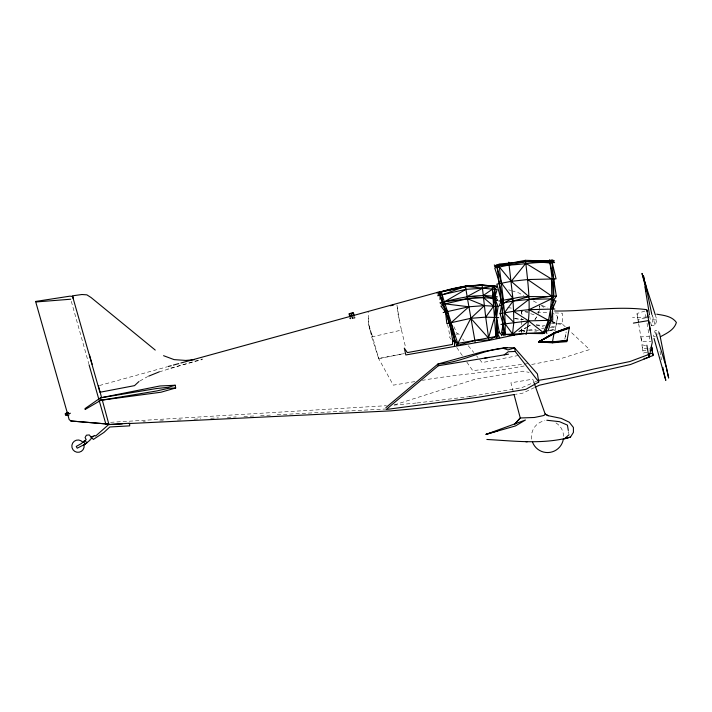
<?xml version="1.0" encoding="UTF-8"?>
<svg xmlns="http://www.w3.org/2000/svg" width="712" height="712" viewBox="0 0 712 712"><rect width="100%" height="100%" fill="white"/><g stroke="black" fill="none" stroke-linecap="round" stroke-linejoin="round"><path stroke-width="0.53" stroke-dasharray="3.56 2.67" d="M521.282 332.264L521.317 328.988M521.353 324.61L521.389 321.326M521.398 320.231L521.415 318.05M521.46 313.672L521.478 311.482L528.09 311.767M414.838 381.596L393.3 385.156L378.668 358.581L372.287 335.904L368.629 326.301L368.62 313.583L368.033 311.972M539.393 309.248L539.189 304.38L539.625 306.961M565.284 326.772L562.044 323.818L562.649 317L562.258 313.218L553.447 312.844M521.754 328.953L521.407 332.219L524.619 331.561M548.596 330.84L555.155 330.288L557.718 316.431L553.295 313.511M555.155 330.288L549.913 328.632M564.83 339.161L566.182 331.845M555.787 326.906L557.701 316.52M565.257 336.829L565.702 334.426M655.236 314.695L656.865 319.946L655.156 325.607L651.249 325.517L652.948 319.848L652.05 315.541M657.888 334.507L659.027 330.724L655.111 330.626L653.411 336.295L655.369 336.34M538.281 313.164L538.913 311.331M538.325 313.227L539.376 310.379M534.952 319.67L537.329 315.959L534.926 319.483M349.788 318.273L354.985 316.876L355.243 317.872L350.055 319.279L349.788 318.273L350.793 317.792M518.977 331.214L520.935 330.822L526.435 327.378M527.343 326.808L530.093 325.081M518.692 331.267L520.864 330.813L526.426 327.565M527.352 327.022L531.063 324.859M139.819 381.027L147.74 376.532M534.463 387.559L522.644 393.175L515.399 394.332M536.634 381.196L522.056 387.595L469.457 396.628L416.6 403.01M456.258 334.337L458.234 333.625L459.498 335.156M159.114 371.904L202.306 358.982L202.404 359.524L167.943 368.834M394.341 404.914L475.527 379.051L522.839 371.183L529.087 372.358M644.965 311.064L636.964 313.494L637.729 318.086M522.839 332.041L524.762 331.507M99.457 385.53L166.964 366.858M354.514 316.787L352.333 317.374M368.505 318.504L368.985 325.589L371.717 336.927L401.47 330.083L398.061 314.357L396.958 305.074L399.37 320.445M638.317 321.664L637.979 319.59L647.092 317.561M472.474 396.023L469.457 396.62M371.717 336.927L378.668 358.581L405.876 353.214M518.469 355.466L482.14 362.604L478.66 358.385M524.148 365.968C490.479 372.536 456.125 374.307 422.376 380.35M531.677 364.491L559.632 358.999L589.607 349.583L570.152 331.338M378.668 358.581L404.434 353.588M527.717 363.672L472.804 370.703L466.627 361.794M647.324 352.44L643.256 352.938L641.895 344.804L647.261 345.845M520.864 330.813L527.405 330.11M528.5 329.994L536.127 329.175M541.583 328.588L543.763 328.348M550.305 327.645L555.752 327.057L551.435 326.559M394.03 405.101L416.6 403.001M534.374 332.014L536.563 331.828M110.582 422.323L386.402 405.698M143.076 421.878L145.292 421.762M159.702 420.997L164.143 420.756M177.439 420.053L181.871 419.813M194.073 419.172L200.722 418.816M210.699 418.282L218.459 417.873M227.324 417.401L236.188 416.929M243.949 416.52L255.038 415.933M260.583 415.639L272.776 414.989M277.208 414.758L385.842 408.991M647.083 317.054L632.478 317.65M638.664 323.72L640.853 336.856L649.211 336.553M645.98 350.607L642.883 350.713L643.417 353.971M520.935 330.822L527.574 330.671M528.678 330.644L538.619 330.404M549.673 330.145L555.2 330.012M640.853 336.856L641.663 341.751L651.088 341.538M652.948 319.848L656.865 319.946M536.91 312.141L547.937 312.604M647.76 348.862L642.527 348.604L641.895 344.804M648.81 348.916L651.952 349.067M515.185 318.656L522.813 319.501M552.236 322.741L562.044 323.818M536.305 324.814L544.956 325.811M514.1 318.54L523.845 319.733M550.937 323.034L562.854 324.494M507.852 307.486L512.142 308.278M536.154 325.037L543.559 326.977M508.653 289.828L510.7 290.452M511.723 290.763L518.879 292.961L523.703 295.622M524.824 311.633L536.287 315.594M551.444 321.219L556.481 323.097M551.586 321.477L556.686 323.453M542.054 305.439L547.848 308.002M533.359 300.953L538.192 303.623M540.924 305.323L544.457 307.664M462.658 338.983L464.055 340.665M468.229 345.729L473.792 352.485M476.577 355.858L477.966 357.54M456.748 347.545L462.311 355.555M449.325 336.829L451.185 339.508M453.864 326.612L457.38 334.195M533.875 382.255L532.79 379.176L510.913 382.816L513.753 393.469M368.985 325.589L372.287 335.904M71.316 301.327L88.769 363.716M354.22 317.071L354.496 318.077M352.387 317.579L352.654 318.575M350.544 318.068L350.82 319.065M652.397 315.122L655.156 325.607M401.47 330.083L405.466 346.753M447.617 324.494L450.073 336.883M521.487 311.26L522.207 316.075M659.988 351.354L660.745 355.635M660.941 356.703L661.51 359.907M637.115 314.366L638.513 322.812M646.158 318.068L645.526 314.25M647.039 323.284L649.887 340.283M568.487 431.543L568.843 433.661M640.996 337.684L641.663 341.751M649.673 315.843L651.249 325.517M637.783 318.406L637.979 319.59M531.731 439.171A16.029 16.029 0 0 1 544.92 420.73M555.965 422.91A16.029 16.029 0 0 1 563.566 437.026"/><path stroke-width="1.07" d="M440.016 299.583C439.909 297.349 441.102 290.193 436.767 292.543L438.423 292.392M439.242 292.383L441.485 291.795C459.418 285.77 478.242 284.168 496.914 286.438L492.126 285.957L492.9 296.308L495.463 300.161L498.097 306.472L496.54 317.516L496.246 338.538L497.466 333.252L494.395 286.18L482.122 284.969L465.408 285.993L436.857 292.846L439.242 292.383C457.958 287.363 477.583 283.047 496.932 286.74L494.609 289.437L492.9 296.308L495.89 336.491L488.895 340.007L474.762 340.452L457.718 343.389L455.084 340.941L440.105 295.302L441.387 291.555L439.242 292.383L438.103 294.919M503.295 335.628C503.242 312.221 499.904 288.956 496.932 265.772L496.736 264.508C514.197 266.92 532.202 261.046 549.949 262.764L554.595 262.603L549.513 259.791L549.949 262.764C553.438 285.53 555.565 308.51 548.08 330.822L545.873 330.884L543.443 332.513L512.622 334.133L505.164 334.364L503.384 332.931L501.506 332.949L503.108 324.111L500.064 313.654L501.551 305.341L503.402 300.144L498.961 264.072L525.625 261.589L554.434 260.904L551.756 259.738L553.669 278.953L556.303 296.174C548.329 307.166 550.225 321.682 544.538 333.545L528.642 320.881L513.566 311.286L500.064 313.654M526.052 334.569C531.668 311.188 528.393 286.856 525.821 263.298L525.394 260.325L494.457 266.27L497.163 267.472L525.625 261.589L549.949 262.764L553.669 278.953L553.785 296.281L551.497 298.871L529.052 309.667L513.566 311.286L513.815 322.385L512.364 335.272L505.164 334.364L503.108 324.111L500.91 324.458M454.461 345.899C455.155 327.173 445.73 309.587 441.387 291.555L468.576 286.01M569.217 328.223L566.832 341.662L552.298 342.792L538.503 341.965L554.159 332.735L569.422 327.137L569.217 328.223L554.007 333.492L538.503 341.965L552.414 342.169L566.983 340.772L567.126 340.024M569.155 328.579L569.422 327.137L554.159 332.753L552.503 341.653L538.503 341.965L554.078 333.154L569.315 327.743M649.567 355.644L649.736 354.816M651.124 347.616L650.643 350.099M552.414 342.169L552.298 342.792L554.381 342.187M650.127 352.76L650.483 350.918M649.593 354.006L648.863 357.184L630.467 364.526L539.385 385.219L535.442 387.088M651.053 347.652L652.263 342.356M65.121 413.868L66.928 412.738L67.693 415.452L65.549 415.381M498.097 306.472L484.4 305.635L470.81 318.317L456.775 345.48L455.084 340.941L452.894 341.404L447.519 311.625L443.407 305.653L439.945 302.787L444.439 301.808C461.616 297.091 479.621 293.762 497.385 296.851M486.848 439.464C514.411 440.968 543.55 444.715 570.49 437.088L573.427 432.389L573.409 427.449L569.253 422.207L561.279 418.407L548.16 415.692L545.161 414.019L534.24 383.279M501.444 335.69L503.384 332.931L504.977 335.557C506.196 312.559 502.245 289.677 494.689 267.952L497.163 267.472L501.515 283.216L512.889 298.381L513.566 311.286L528.963 299.396L551.756 296.13L556.303 296.174M488.895 340.007L485.7 317.134L493.665 306.196L483.501 297.643L467.125 296.601L465.452 286.251M494.262 264.989L499.388 267.036L511.243 281.338L527.699 279.54L551.462 279.006L551.756 296.13C535.46 298.195 514.384 292.57 501.551 305.341L499.281 305.84L501.248 300.535L496.86 284.115L511.243 281.338L525.821 263.298L551.462 279.006L556.063 278.855L552.183 262.701L549.789 261.055L525.394 260.325M138.938 381.525L134.532 385.637L99.92 392.267L72.41 295.836L81.88 294.519L86.864 294.839L91.056 297.518L155.252 350.073M569.022 434.721L564.242 438.966L570.49 437.088M67.355 412.951L68.459 412.64C65.566 410.637 67.596 417.926 69.064 414.785M488.948 357.415L438.254 365.763L386.224 409.48L478.553 397.207L525.856 389.339L538.77 382.006L537.427 373.933L514.598 347.919C487.925 345.845 464.34 362.657 437.969 364.001L385.904 407.602M528.642 320.881L512.622 334.133L505.093 323.791L502.369 313.244L503.624 302.822L513.032 301.096L528.963 299.396L551.497 298.871L553.482 300.98L556.001 300.882L552.503 309.097L552.734 320.24L528.642 320.881L503.108 324.111M504.203 354.87L508.243 351.755L515.185 351.47L538.77 382.006M85.271 444.048L90.175 440.016L90.112 439.322L92.355 438.147L93.325 439.464L103.979 432.407L109.79 426.986L129.682 425.865L129.664 423.231L108.624 424.61L95.657 436.02L94.723 435.459L91.02 437.141L89.311 434.934L86.401 435.192L85.075 437.56L86.197 439.633L81.257 443.629L76.255 446.424L77.225 448.204L85.271 444.048L83.491 441.609L85.057 440.47L86.828 442.9L83.518 445.045M492.152 286.268L482.469 288.289L465.924 289.339L444.439 301.808L467.481 298.737L483.501 297.643L493.06 298.373L495.463 300.161L497.777 300.482L495.089 296.477L497.101 289.668L465.461 286.313L442.312 294.795L442.464 302.377L445.089 303.873L468.843 306.774L484.4 305.635L485.7 317.134L498.756 317.605M567.072 340.336L552.467 341.876L538.503 341.965L554.034 333.394M470.659 285.85L482.122 284.969L482.469 288.289L467.125 296.601L475.216 342.392M660.54 336.678C666.788 333.269 674.246 329.887 676.4 322.465C671.941 316.146 663.789 315.363 656.767 314.206M538.503 341.965L553.963 333.732M66.074 413.467L65.54 413.717L67.061 413.191M148.683 376.15L159.114 371.904M648.427 354.594L629.969 361.527L594.031 368.941L565.123 375.865L538.575 380.342M486.011 434.373L525.447 420.018L515.47 425.936L486.011 434.373L497.563 430.885M65.326 414.58L70.444 413.236M175.223 385.245L168.326 387.257L156.079 388.601L100.49 397.839L84.968 408.626L85.111 409.498L100.89 400.269L156.48 391.004L168.513 388.307L175.677 387.978L175.223 385.245L159.977 385.975L100.49 397.839L100.89 400.269L161.01 392.223L175.677 387.978M514.518 334.978L488.93 340.443L405.831 354.95L404.3 348.115L407.335 352.6L452.44 344.43L452.743 340.47L454.932 340.016L439.366 292.365M168.041 366.564L171.254 365.674M173.399 365.078L178.756 363.601M180.893 363.004L436.874 292.543M390.496 305.786L393.709 304.905M354.22 315.745L353.366 312.621L351.185 313.209L349.005 313.796L349.859 316.92M91.02 437.141L93.806 436.465M465.924 289.339L437.72 295.765M499.005 301.06L512.889 298.381L508.777 262.158M440.105 292.196L441.591 291.849M442.633 291.617L467.686 286.304M485.7 317.134L470.81 318.317L446.851 323.666L445.525 312.078L440.906 306.08L443.407 305.653L445.089 303.873L467.481 298.737L484.4 305.635L482.469 288.289M648.614 353.998L652.619 353.143M443.175 312.55L468.843 306.774L451.025 322.776L458.341 345.222L474.762 340.452L495.89 336.491L497.466 333.252L499.334 332.771L496.54 317.516M554.159 332.753L558.253 331.961M507.389 347.545L483.51 351.514L437.969 364.001L438.254 365.763M484.623 358.136L508.502 354.158M514.367 394.493L471.362 402.209L417.846 408.466L390.63 410.886L128.899 423.551M67.168 412.408L35.6 301.452L69.981 296.156L72.642 296.459L73.487 298.898M633.386 323.115L648.641 320.56L650.394 331.107M512.364 335.272L526.364 333.412L542.962 333.643L548.543 320.373L529.052 309.667L554.862 309.008M194.563 359.658L185.698 360.432L174.102 359.622L163.555 355.688M70.728 299.209L36.739 301.906L35.6 301.452M474.993 285.886L479.176 285.654M122.242 423.871L108.936 424.521L102.261 399.957M650.101 350.473L652.165 350.402L651.596 346.967M554.612 310.993C585.344 311.5 616.236 305.715 646.834 309.675L648.107 317.321M70.835 420.979L108.945 424.147L70.835 420.979L69.144 419.537L68.067 415.63M525.839 441.76L527.183 441.841M484.302 285.681L486.296 285.895M546.807 420.249L559.463 421.664L567.419 425.1L568.309 430.475M489.135 285.832L482.158 285.272M496.086 286.509L494.395 286.18L492.366 289.223L483.27 295.524L493.06 298.373L495.774 306.329L494.537 317.445L488.477 338.067L470.81 318.317M503.099 348.248L507.932 349.895L514.598 347.919L515.185 351.47M548.16 415.692L545.169 414.019L544.751 414.98L543.105 415.675L534.409 417.481L520.267 417.98L514.5 424.325L520.267 417.98L514.037 394.537M527.699 279.54L551.756 296.13L550.501 309.15L550.385 320.329L545.873 330.884L546.843 333.438M511.243 281.338L528.945 296.664L513.032 301.096L504.434 312.88L513.815 322.385M501.266 334.56L499.21 332.077L497.35 332.548L494.724 289.348M499.762 337.826L497.466 333.252L497.911 338.2M655.236 314.695L641.984 273.408L644.485 282.815M72.642 296.459L73.203 298.088M655.743 332.7L666.245 367.045L668.666 378.072L666.45 367.748M654.017 338.369L665.809 380.359L663.397 370.952M89.427 354.772L92.133 364.259M89.062 364.775L105.865 424.121M349.637 313.627L350.509 316.751M352.725 312.799L353.588 315.914M351.185 313.209L352.04 316.333M98.381 385.833L99.342 389.339M99.546 390.078L101.407 396.931M645.579 286.126L643.452 275.811L646.051 291.003M645.108 282.13L651.827 314.455M659.454 332.86L666.245 367.045M662.845 367.392L663.611 371.664M648.668 356.071L648.863 357.184L646.87 345.24M651.551 346.673L651.792 348.141M644.12 358.163L644.235 358.857L653.02 355.546L651.622 347.1M652.779 354.069L652.975 355.243L652.601 353.01M646.959 310.45L647.155 311.589M651.969 349.2L652.397 351.755M648.053 316.991L652.13 341.52M647.653 314.579L647.867 315.923M644.947 286.811L649.495 314.766M84.096 445.142A6.168 6.168 0 0 1 76.878 452.218A6.168 6.168 0 0 1 72.695 443.006A6.168 6.168 0 0 1 82.77 442.232M563.352 439.162A16.029 16.029 0 0 1 532.54 442.188"/></g></svg>
